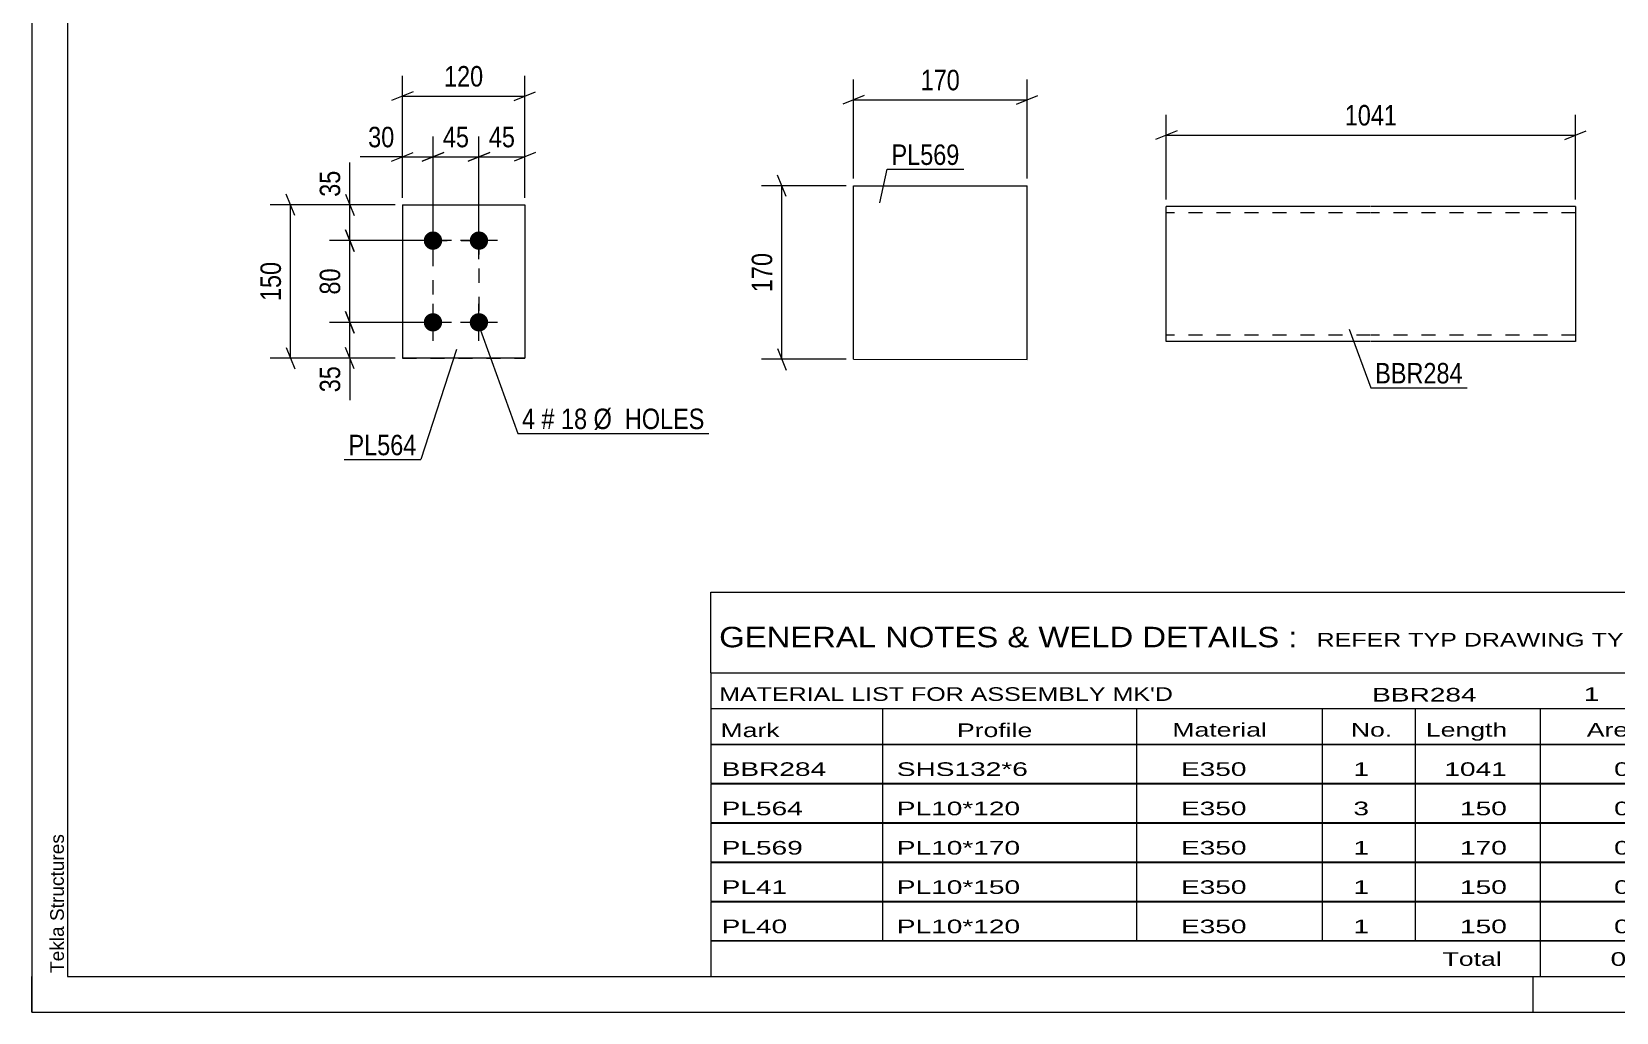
# Model space of a CAD drawing. Header units: millimetres. Extents: x 0 to 420, y 0 to 297.
# Drawn here: x 0 to 221.6, y 0 to 137.2 of the extents above; entities that cross this region are included whole.
import ezdxf

# ---------------------------------------------------------------- set-up
doc = ezdxf.new("R2010")
doc.units = ezdxf.units.MM
doc.linetypes.add('DXK_LINE_DOT2', pattern=[3.9198, 1.9599, -1.9599])
doc.styles.add('Arial', font='ARIAL.TTF', dxfattribs={"height": 0.2})
doc.styles.add('Arial Narrow', font='ARIALN.TTF', dxfattribs={"height": 0.2})

# ---------------------------------------------------------------- blocks, each defined once
blk = doc.blocks.new('Unknown-585697547-1128')
at = {"color": 5, "linetype": 'Continuous'}
for p, q in [((0, 297), (0, 0)), ((5, 292), (5, 5)), ((0, 0), (0, 5)), ((5, 5), (415, 5)), ((210, 0), (210, 5)), ((0, 0), (420, 0))]:
    blk.add_line(p, q, dxfattribs=at)
at = {"color": 174, "linetype": 'Continuous', "style": 'Arial'}
blk.add_text('Tekla Structures', height=1.9102, rotation=90, dxfattribs=at).set_placement((4.5, 5.5))
blk = doc.blocks.new('Bolt-585697547-1585 - 1564')
at = {"linetype": 'Continuous'}
for points in [[(56.13, 109.23), (56.39, 109.2), (56.65, 109.12), (56.88, 108.98), (57.08, 108.8), (57.24, 108.59), (57.35, 108.34), (57.41, 108.08), (57.41, 107.81), (57.35, 107.55), (57.24, 107.3), (57.08, 107.08), (56.88, 106.9), (56.65, 106.77), (56.39, 106.69), (56.13, 106.66), (55.86, 106.69), (55.6, 106.77), (55.37, 106.9), (55.17, 107.08), (55.01, 107.3), (54.9, 107.55), (54.85, 107.81), (54.85, 108.08), (54.9, 108.34), (55.01, 108.59), (55.17, 108.8), (55.37, 108.98), (55.6, 109.12), (55.86, 109.2)], [(62.56, 109.23), (62.82, 109.2), (63.08, 109.12), (63.31, 108.98), (63.51, 108.8), (63.67, 108.59), (63.78, 108.34), (63.83, 108.08), (63.83, 107.81), (63.78, 107.55), (63.67, 107.3), (63.51, 107.08), (63.31, 106.9), (63.08, 106.77), (62.82, 106.69), (62.56, 106.66), (62.29, 106.69), (62.03, 106.77), (61.8, 106.9), (61.6, 107.08), (61.44, 107.3), (61.33, 107.55), (61.28, 107.81), (61.28, 108.08), (61.33, 108.34), (61.44, 108.59), (61.6, 108.8), (61.8, 108.98), (62.03, 109.12), (62.29, 109.2)], [(56.13, 97.8), (56.39, 97.77), (56.65, 97.69), (56.88, 97.56), (57.08, 97.38), (57.24, 97.16), (57.35, 96.91), (57.41, 96.65), (57.41, 96.38), (57.35, 96.12), (57.24, 95.87), (57.08, 95.65), (56.88, 95.47), (56.65, 95.34), (56.39, 95.26), (56.13, 95.23), (55.86, 95.26), (55.6, 95.34), (55.37, 95.47), (55.17, 95.65), (55.01, 95.87), (54.9, 96.12), (54.85, 96.38), (54.85, 96.65), (54.9, 96.91), (55.01, 97.16), (55.17, 97.38), (55.37, 97.56), (55.6, 97.69), (55.86, 97.77)], [(62.56, 97.8), (62.82, 97.77), (63.08, 97.69), (63.31, 97.56), (63.51, 97.38), (63.67, 97.16), (63.78, 96.91), (63.83, 96.65), (63.83, 96.38), (63.78, 96.12), (63.67, 95.87), (63.51, 95.65), (63.31, 95.47), (63.08, 95.34), (62.82, 95.26), (62.56, 95.23), (62.29, 95.26), (62.03, 95.34), (61.8, 95.47), (61.6, 95.65), (61.44, 95.87), (61.33, 96.12), (61.28, 96.38), (61.28, 96.65), (61.33, 96.91), (61.44, 97.16), (61.6, 97.38), (61.8, 97.56), (62.03, 97.69), (62.29, 97.77)]]:
    blk.add_hatch(color=1, dxfattribs=at).paths.add_polyline_path(points)
at = {"color": 1, "linetype": 'Continuous'}
for p, q in [((56.13, 105.37), (56.13, 110.51)), ((62.56, 105.37), (62.56, 110.51)), ((58.7, 107.94), (53.56, 107.94)), ((65.13, 107.94), (59.98, 107.94)), ((56.13, 93.94), (56.13, 99.09)), ((62.56, 93.94), (62.56, 99.09)), ((58.7, 96.51), (53.56, 96.51)), ((65.13, 96.51), (59.98, 96.51))]:
    blk.add_line(p, q, dxfattribs=at)
blk = doc.blocks.new('Part-585697547-1580 - 1564')
at = {"color": 2, "linetype": 'Continuous'}
for p, q in [((51.84, 112.94), (68.98, 112.94)), ((51.84, 112.94), (51.84, 91.52)), ((68.98, 112.94), (68.98, 112.94)), ((68.98, 112.94), (68.98, 91.52)), ((68.98, 91.52), (51.84, 91.52)), ((51.84, 91.52), (51.84, 91.52))]:
    blk.add_line(p, q, dxfattribs=at)
at = {"color": 7, "linetype": 'DXK_LINE_DOT2'}
for p, q in [((51.84, 112.94), (68.98, 112.94)), ((68.98, 112.94), (68.98, 112.94)), ((51.84, 91.52), (68.98, 91.52))]:
    blk.add_line(p, q, dxfattribs=at)
blk = doc.blocks.new('Part-585697547-1540 - 1524')
at = {"color": 2, "linetype": 'Continuous'}
for p, q in [((114.92, 91.34), (114.93, 115.62)), ((114.93, 115.62), (139.22, 115.62)), ((139.21, 91.33), (139.22, 115.62)), ((114.92, 91.34), (139.21, 91.33))]:
    blk.add_line(p, q, dxfattribs=at)
blk = doc.blocks.new('Part-585697547-1431 - 1415')
at = {"color": 2, "linetype": 'Continuous'}
for p, q in [((187.26, 112.7), (158.69, 112.7)), ((158.69, 93.98), (158.69, 112.7)), ((215.93, 112.7), (187.36, 112.7)), ((215.93, 112.7), (215.93, 93.85)), ((158.69, 93.85), (158.69, 93.98)), ((187.26, 93.85), (158.69, 93.85)), ((215.93, 93.85), (187.36, 93.85))]:
    blk.add_line(p, q, dxfattribs=at)
at = {"color": 7, "linetype": 'DXK_LINE_DOT2'}
for p, q in [((187.26, 111.85), (158.69, 111.85)), ((215.93, 111.85), (187.36, 111.85)), ((158.69, 94.7), (158.69, 94.77)), ((187.26, 94.7), (158.69, 94.7)), ((215.93, 94.7), (187.36, 94.7)), ((215.93, 94.7), (215.93, 94.77))]:
    blk.add_line(p, q, dxfattribs=at)
blk = doc.blocks.new('Rectangle-585697547-1700 - 1564')
at = {"color": 1, "linetype": 'DXK_LINE_DOT2'}
blk.add_lwpolyline([(56.13, 107.94), (62.56, 107.94), (62.56, 96.51), (56.13, 96.51), (56.13, 107.94)], close=True, dxfattribs=at)
blk = doc.blocks.new('StraightDimension-585697547-1587 - 1564')
at = {"color": 7, "linetype": 'Continuous'}
for p, q in [((51.84, 113.94), (51.84, 131)), ((68.98, 113.94), (68.98, 131)), ((53.34, 128.75), (50.34, 127.55)), ((67.48, 127.55), (70.48, 128.75)), ((51.84, 128.15), (68.98, 128.15))]:
    blk.add_line(p, q, dxfattribs=at)
at = {"color": 0}
blk.add_wipeout([(63.76, 128.9), (63.76, 133.1), (57.07, 133.1), (57.07, 128.9)], dxfattribs=at)
at = {"color": 3, "style": 'Arial Narrow'}
blk.add_text('120', height=2.863, dxfattribs=at).set_placement((57.67, 129.5))
blk = doc.blocks.new('StraightDimension-585697547-1687 - 1564')
at = {"color": 7, "linetype": 'Continuous'}
for p, q in [((43.9, 98.01), (45.1, 95.01)), ((55.13, 96.51), (41.65, 96.51)), ((44.5, 91.51), (44.5, 96.51)), ((50.84, 91.51), (41.65, 91.51)), ((45.1, 90.01), (43.9, 93.01))]:
    blk.add_line(p, q, dxfattribs=at)
at = {"color": 0}
blk.add_wipeout([(43.75, 90.99), (39.55, 90.99), (39.55, 86.13), (43.75, 86.13)], dxfattribs=at)
at = {"color": 7, "linetype": 'Continuous'}
blk.add_line((44.5, 91.51), (44.5, 85.61), dxfattribs=at)
blk.add_line((44.5, 91.51), (44.5, 85.61), dxfattribs=at)
at = {"color": 3, "style": 'Arial Narrow'}
blk.add_text('35', height=2.863, rotation=90.0002, dxfattribs=at).set_placement((43.15, 86.73))
blk = doc.blocks.new('StraightDimension-585697547-1623 - 1564')
at = {"color": 7, "linetype": 'Continuous'}
for p, q in [((56.13, 108.94), (56.13, 122.5)), ((62.56, 108.94), (62.56, 122.5)), ((54.63, 119.05), (57.63, 120.25)), ((64.06, 120.25), (61.06, 119.05)), ((56.13, 119.65), (62.56, 119.65))]:
    blk.add_line(p, q, dxfattribs=at)
at = {"color": 0}
blk.add_wipeout([(61.77, 120.4), (61.77, 124.6), (56.91, 124.6), (56.91, 120.4)], dxfattribs=at)
at = {"color": 3, "style": 'Arial Narrow'}
blk.add_text('45', height=2.863, dxfattribs=at).set_placement((57.51, 121))
blk = doc.blocks.new('StraightDimension-585697547-1607 - 1564')
at = {"color": 7, "linetype": 'Continuous'}
for p, q in [((62.56, 108.94), (62.56, 122.5)), ((68.98, 113.94), (68.98, 122.5)), ((61.06, 119.05), (64.06, 120.25)), ((70.48, 120.25), (67.48, 119.05)), ((62.56, 119.65), (68.98, 119.65))]:
    blk.add_line(p, q, dxfattribs=at)
at = {"color": 0}
blk.add_wipeout([(68.2, 120.4), (68.2, 124.6), (63.34, 124.6), (63.34, 120.4)], dxfattribs=at)
at = {"color": 3, "style": 'Arial Narrow'}
blk.add_text('45', height=2.863, dxfattribs=at).set_placement((63.94, 121))
blk = doc.blocks.new('StraightDimension-585697547-1633 - 1564')
at = {"color": 7, "linetype": 'Continuous'}
for p, q in [((51.84, 113.94), (51.84, 122.5)), ((56.13, 108.94), (56.13, 122.5)), ((50.34, 119.05), (53.34, 120.25)), ((57.63, 120.25), (54.63, 119.05)), ((51.84, 119.65), (56.13, 119.65))]:
    blk.add_line(p, q, dxfattribs=at)
at = {"color": 0}
blk.add_wipeout([(51.32, 120.4), (51.32, 124.6), (46.46, 124.6), (46.46, 120.4)], dxfattribs=at)
at = {"color": 7, "linetype": 'Continuous'}
blk.add_line((51.84, 119.65), (45.94, 119.65), dxfattribs=at)
blk.add_line((51.84, 119.65), (45.94, 119.65), dxfattribs=at)
at = {"color": 3, "style": 'Arial Narrow'}
blk.add_text('30', height=2.863, dxfattribs=at).set_placement((47.06, 121))
blk = doc.blocks.new('StraightDimension-585697547-1647 - 1564')
at = {"color": 7, "linetype": 'Continuous'}
for p, q in [((36.81, 111.44), (35.61, 114.44)), ((50.84, 112.94), (33.36, 112.94)), ((36.21, 91.51), (36.21, 112.94)), ((50.84, 91.51), (33.36, 91.51)), ((35.61, 93.01), (36.81, 90.01))]:
    blk.add_line(p, q, dxfattribs=at)
at = {"color": 0}
blk.add_wipeout([(35.46, 105.57), (31.26, 105.57), (31.26, 98.89), (35.46, 98.89)], dxfattribs=at)
at = {"color": 3, "style": 'Arial Narrow'}
blk.add_text('150', height=2.863, rotation=90.0002, dxfattribs=at).set_placement((34.86, 99.49))
blk = doc.blocks.new('StraightDimension-585697547-1664 - 1564')
at = {"color": 7, "linetype": 'Continuous'}
for p, q in [((43.9, 114.44), (45.1, 111.44)), ((50.84, 112.94), (41.65, 112.94)), ((44.5, 107.94), (44.5, 112.94)), ((45.1, 106.44), (43.9, 109.44)), ((55.13, 107.94), (41.65, 107.94))]:
    blk.add_line(p, q, dxfattribs=at)
at = {"color": 0}
blk.add_wipeout([(43.75, 118.32), (39.55, 118.32), (39.55, 113.47), (43.75, 113.47)], dxfattribs=at)
at = {"color": 7, "linetype": 'Continuous'}
blk.add_line((44.5, 112.94), (44.5, 118.85), dxfattribs=at)
blk.add_line((44.5, 112.94), (44.5, 118.85), dxfattribs=at)
at = {"color": 3, "style": 'Arial Narrow'}
blk.add_text('35', height=2.863, rotation=90.0002, dxfattribs=at).set_placement((43.15, 114.07))
blk = doc.blocks.new('StraightDimension-585697547-1677 - 1564')
at = {"color": 7, "linetype": 'Continuous'}
for p, q in [((43.9, 109.44), (45.1, 106.44)), ((55.13, 107.94), (41.65, 107.94)), ((44.5, 96.51), (44.5, 107.94)), ((45.1, 95.01), (43.9, 98.01)), ((55.13, 96.51), (41.65, 96.51))]:
    blk.add_line(p, q, dxfattribs=at)
at = {"color": 0}
blk.add_wipeout([(43.75, 104.66), (39.55, 104.66), (39.55, 99.8), (43.75, 99.8)], dxfattribs=at)
at = {"color": 3, "style": 'Arial Narrow'}
blk.add_text('80', height=2.863, rotation=90.0002, dxfattribs=at).set_placement((43.15, 100.4))
blk = doc.blocks.new('StraightDimension-585697547-1551 - 1524')
at = {"color": 7, "linetype": 'Continuous'}
for p, q in [((114.93, 116.62), (114.93, 130.47)), ((139.22, 116.62), (139.22, 130.47)), ((116.43, 128.22), (113.43, 127.02)), ((114.93, 127.62), (139.22, 127.62)), ((137.72, 127.02), (140.72, 128.22))]:
    blk.add_line(p, q, dxfattribs=at)
at = {"color": 0}
blk.add_wipeout([(130.42, 128.37), (130.42, 132.57), (123.73, 132.57), (123.73, 128.37)], dxfattribs=at)
at = {"color": 3, "style": 'Arial Narrow'}
blk.add_text('170', height=2.863, dxfattribs=at).set_placement((124.33, 128.97))
blk = doc.blocks.new('StraightDimension-585697547-1542 - 1524')
at = {"color": 7, "linetype": 'Continuous'}
for p, q in [((113.93, 115.62), (102.07, 115.62)), ((105.52, 114.12), (104.32, 117.12)), ((104.92, 91.34), (104.92, 115.62)), ((113.92, 91.34), (102.07, 91.34)), ((104.32, 92.84), (105.52, 89.84))]:
    blk.add_line(p, q, dxfattribs=at)
at = {"color": 0}
blk.add_wipeout([(104.17, 106.82), (99.97, 106.82), (99.97, 100.14), (104.17, 100.14)], dxfattribs=at)
at = {"color": 3, "style": 'Arial Narrow'}
blk.add_text('170', height=2.863, rotation=90.0002, dxfattribs=at).set_placement((103.57, 100.74))
blk = doc.blocks.new('StraightDimension-585697547-1511 - 1415')
at = {"color": 7, "linetype": 'Continuous'}
for p, q in [((158.69, 113.7), (158.69, 125.55)), ((215.93, 113.7), (215.93, 125.55)), ((160.19, 123.3), (157.19, 122.1)), ((158.69, 122.7), (215.93, 122.7)), ((214.43, 122.1), (217.43, 123.3))]:
    blk.add_line(p, q, dxfattribs=at)
at = {"color": 0}
blk.add_wipeout([(191.57, 123.45), (191.57, 127.65), (183.05, 127.65), (183.05, 123.45)], dxfattribs=at)
at = {"color": 3, "style": 'Arial Narrow'}
blk.add_text('1041', height=2.863, dxfattribs=at).set_placement((183.65, 124.05))
blk = doc.blocks.new('Unknown-585697547-3425')
at = {"color": 7, "linetype": 'Continuous'}
for p, q in [((95, 58.75), (255, 58.75)), ((95, 47.5), (95, 58.75)), ((255, 58.75), (255, 47.5)), ((95, 47.5), (255, 47.5)), ((95, 47.5), (95, 42.5)), ((255, 47.5), (255, 42.5)), ((95, 42.5), (255, 42.5)), ((95, 42.5), (95, 37.5)), ((119, 42.5), (119, 37.5)), ((154.5, 42.5), (154.5, 37.5)), ((180.5, 42.5), (180.5, 37.5)), ((193.5, 42.5), (193.5, 37.5)), ((211, 42.5), (211, 37.5)), ((233, 42.5), (233, 37.5)), ((255, 42.5), (255, 37.5)), ((95, 37.5), (255, 37.5)), ((95, 37.45), (95, 32.05)), ((95, 37.45), (255, 37.45)), ((119, 37.5), (119, 32)), ((154.5, 37.5), (154.5, 32)), ((180.5, 37.5), (180.5, 32)), ((193.5, 37.5), (193.5, 32)), ((211, 37.5), (211, 32)), ((233, 37.5), (233, 32)), ((255, 37.45), (255, 32.05)), ((95, 32.05), (255, 32.05)), ((95, 31.95), (95, 26.55)), ((95, 31.95), (255, 31.95)), ((119, 32), (119, 26.5)), ((154.5, 32), (154.5, 26.5)), ((180.5, 32), (180.5, 26.5)), ((193.5, 32), (193.5, 26.5)), ((211, 32), (211, 26.5)), ((233, 32), (233, 26.5)), ((255, 31.95), (255, 26.55)), ((95, 26.55), (255, 26.55)), ((95, 26.45), (95, 21.05)), ((95, 26.45), (255, 26.45)), ((119, 26.5), (119, 21)), ((154.5, 26.5), (154.5, 21)), ((180.5, 26.5), (180.5, 21)), ((193.5, 26.5), (193.5, 21)), ((211, 26.5), (211, 21)), ((233, 26.5), (233, 21)), ((255, 26.45), (255, 21.05)), ((95, 21.05), (255, 21.05)), ((95, 20.95), (95, 15.55)), ((95, 20.95), (255, 20.95)), ((119, 21), (119, 15.5)), ((154.5, 21), (154.5, 15.5)), ((180.5, 21), (180.5, 15.5)), ((193.5, 21), (193.5, 15.5)), ((211, 21), (211, 15.5)), ((233, 21), (233, 15.5)), ((255, 20.95), (255, 15.55)), ((95, 15.55), (255, 15.55)), ((95, 15.45), (95, 10.05)), ((95, 15.45), (255, 15.45)), ((119, 15.5), (119, 10)), ((154.5, 15.5), (154.5, 10)), ((180.5, 15.5), (180.5, 10)), ((193.5, 15.5), (193.5, 10)), ((211, 15.5), (211, 10)), ((233, 15.5), (233, 10)), ((255, 15.45), (255, 10.05)), ((95, 10.05), (255, 10.05)), ((95, 10), (255, 10)), ((95, 10), (95, 5)), ((211, 10), (211, 5)), ((233, 10), (233, 5)), ((255, 10), (255, 5)), ((95, 5), (255, 5))]:
    blk.add_line(p, q, dxfattribs=at)
at = {"color": 7, "style": 'Arial Narrow'}
for s, height, width, p in [('GENERAL NOTES & WELD DETAILS :', 2.8633, 1.4, (96.15, 51.06)), ('REFER TYP DRAWING TYP-01', 1.9089, 1.6, (179.7, 51.16)), ("MATERIAL LIST FOR ASSEMBLY MK'D", 1.9089, 1.6, (96.15, 43.56)), ('BBR284', 1.909, 1.794707, (187.48, 43.47)), ('1', 1.91, 1.794707, (217.08, 43.56)), ('No. Required', 1.9089, 1.6, (226.41, 43.56)), ('Mark', 1.909, 1.7, (96.34, 38.5)), ('Profile', 1.909, 1.7, (129.41, 38.5)), ('Material', 1.909, 1.7, (159.54, 38.56)), ('No.', 1.909, 1.7, (184.5, 38.56)), ('Length', 1.909, 1.7, (195, 38.56)), ('Area', 1.909, 1.7, (217.5, 38.56)), ('Weight', 1.909, 1.7, (237, 38.56))]:
    blk.add_text(s, height=height, dxfattribs=dict(at, width=width)).set_placement(p)
at = {"color": 7, "linetype": 'Continuous', "style": 'Arial Narrow'}
for s, height, width, p in [('BBR284', 1.909, 1.794707, (96.5, 33.06)), ('SHS132*6', 1.909, 1.794707, (121, 33.06)), ('E350', 1.909, 1.794707, (160.74, 33.06)), ('1', 1.91, 1.794707, (184.86, 33.06)), ('1041', 1.909, 1.794707, (197.58, 33.06)), ('0.6', 1.909, 1.794707, (221.32, 33.06)), ('24.7', 1.909, 1.794707, (240.14, 33.06)), ('PL564', 1.909, 1.794707, (96.5, 27.56)), ('PL10*120', 1.909, 1.794707, (121, 27.56)), ('E350', 1.909, 1.794707, (160.74, 27.56)), ('3', 1.91, 1.794707, (184.86, 27.56)), ('150', 1.909, 1.794707, (199.77, 27.56)), ('0.0', 1.909, 1.794707, (221.32, 27.56)), ('4.2', 1.909, 1.794707, (242.33, 27.56)), ('PL569', 1.909, 1.794707, (96.5, 22.06)), ('PL10*170', 1.909, 1.794707, (121, 22.06)), ('E350', 1.909, 1.794707, (160.74, 22.06)), ('1', 1.91, 1.794707, (184.86, 22.06)), ('170', 1.909, 1.794707, (199.77, 22.06)), ('0.1', 1.909, 1.794707, (221.32, 22.06)), ('2.3', 1.909, 1.794707, (242.33, 22.06)), ('PL41', 1.909, 1.794707, (96.5, 16.56)), ('PL10*150', 1.909, 1.794707, (121, 16.56)), ('E350', 1.909, 1.794707, (160.74, 16.56)), ('1', 1.91, 1.794707, (184.86, 16.56)), ('150', 1.909, 1.794707, (199.77, 16.56)), ('0.1', 1.909, 1.794707, (221.32, 16.56)), ('1.8', 1.909, 1.794707, (242.33, 16.56)), ('PL40', 1.909, 1.794707, (96.5, 11.06)), ('PL10*120', 1.909, 1.794707, (121, 11.06)), ('E350', 1.909, 1.794707, (160.74, 11.06)), ('1', 1.91, 1.794707, (184.86, 11.06)), ('150', 1.909, 1.794707, (199.77, 11.06)), ('0.0', 1.909, 1.794707, (221.32, 11.06)), ('1.4', 1.909, 1.794707, (242.33, 11.06)), ('Total', 1.909, 1.7, (197.33, 6.5)), ('0.8', 1.909, 1.794707, (220.83, 6.5)), ('34.4', 1.909, 1.794707, (240.14, 6.5))]:
    blk.add_text(s, height=height, dxfattribs=dict(at, width=width)).set_placement(p)
blk = doc.blocks.new('Mark-585697547-1576 - 1564')
at = {"color": 0}
blk.add_wipeout([(53.82, 77.92), (53.82, 80.92), (44.31, 80.92), (44.31, 77.92)], dxfattribs=at)
blk.add_wipeout([(53.82, 77.92), (53.82, 80.92), (44.31, 80.92), (44.31, 77.92)], dxfattribs=at)
at = {"color": 30, "linetype": 'Continuous'}
for p in [(59.43, 92.71), (43.71, 77.32)]:
    blk.add_line(p, (54.42, 77.32), dxfattribs=at)
at = {"color": 3, "style": 'Arial Narrow'}
blk.add_text('PL564', height=2.863, dxfattribs=at).set_placement((44.31, 77.92))
blk = doc.blocks.new('Mark-585697547-1581 - 1564')
at = {"color": 0}
blk.add_wipeout([(70.4, 81.58), (70.4, 84.58), (68.58, 84.58), (68.58, 81.58)], dxfattribs=at)
blk.add_wipeout([(70.4, 81.58), (70.4, 84.58), (68.58, 84.58), (68.58, 81.58)], dxfattribs=at)
at = {"color": 7, "linetype": 'Continuous'}
blk.add_line((62.56, 96.08), (67.98, 80.98), dxfattribs=at)
at = {"color": 0}
blk.add_wipeout([(73.13, 81.58), (73.13, 84.58), (71.3, 84.58), (71.3, 81.58)], dxfattribs=at)
blk.add_wipeout([(73.13, 81.58), (73.13, 84.58), (71.3, 84.58), (71.3, 81.58)], dxfattribs=at)
at = {"color": 3, "style": 'Arial Narrow'}
blk.add_text('4', height=2.86, dxfattribs=at).set_placement((68.58, 81.58))
at = {"color": 0}
blk.add_wipeout([(77.69, 81.58), (77.69, 84.58), (74.03, 84.58), (74.03, 81.58)], dxfattribs=at)
blk.add_wipeout([(77.69, 81.58), (77.69, 84.58), (74.03, 84.58), (74.03, 81.58)], dxfattribs=at)
at = {"color": 3, "style": 'Arial Narrow'}
blk.add_text('#', height=2.86, dxfattribs=at).set_placement((71.3, 81.58))
at = {"color": 0}
blk.add_wipeout([(94.12, 81.58), (94.12, 84.58), (78.59, 84.58), (78.59, 81.58)], dxfattribs=at)
blk.add_wipeout([(94.12, 81.58), (94.12, 84.58), (78.59, 84.58), (78.59, 81.58)], dxfattribs=at)
at = {"color": 7, "linetype": 'Continuous'}
blk.add_line((67.98, 80.98), (94.72, 80.98), dxfattribs=at)
at = {"color": 3, "style": 'Arial Narrow'}
for s, p in [('18', (74.03, 81.58)), ('Ø  HOLES', (78.59, 81.58))]:
    blk.add_text(s, height=2.863, dxfattribs=at).set_placement(p)
blk = doc.blocks.new('Mark-585697547-1536 - 1524')
at = {"color": 0}
blk.add_wipeout([(129.76, 118.53), (129.76, 121.53), (120.26, 121.53), (120.26, 118.53)], dxfattribs=at)
blk.add_wipeout([(129.76, 118.53), (129.76, 121.53), (120.26, 121.53), (120.26, 118.53)], dxfattribs=at)
at = {"color": 30, "linetype": 'Continuous'}
for p, q in [((118.61, 113.25), (119.66, 117.93)), ((119.66, 117.93), (130.36, 117.93))]:
    blk.add_line(p, q, dxfattribs=at)
at = {"color": 3, "style": 'Arial Narrow'}
blk.add_text('PL569', height=2.863, dxfattribs=at).set_placement((120.26, 118.53))
blk = doc.blocks.new('Mark-585697547-1427 - 1415')
at = {"color": 0}
blk.add_wipeout([(200.15, 87.97), (200.15, 90.97), (187.91, 90.97), (187.91, 87.97)], dxfattribs=at)
blk.add_wipeout([(200.15, 87.97), (200.15, 90.97), (187.91, 90.97), (187.91, 87.97)], dxfattribs=at)
at = {"color": 30, "linetype": 'Continuous'}
for p, q in [((184.26, 95.58), (187.31, 87.37)), ((187.31, 87.37), (200.75, 87.37))]:
    blk.add_line(p, q, dxfattribs=at)
at = {"color": 3, "style": 'Arial Narrow'}
blk.add_text('BBR284', height=2.863, dxfattribs=at).set_placement((187.91, 87.97))

msp = doc.modelspace()

# ---------------------------------------------------------------- block references
for name in ['Unknown-585697547-1128', 'Part-585697547-1540 - 1524', 'Part-585697547-1580 - 1564', 'Part-585697547-1431 - 1415', 'Bolt-585697547-1585 - 1564', 'Rectangle-585697547-1700 - 1564', 'Unknown-585697547-3425']:
    msp.add_blockref(name, (0, 0))

# ---------------------------------------------------------------- next in the draw order: block references
for name in ['StraightDimension-585697547-1587 - 1564', 'StraightDimension-585697547-1551 - 1524', 'StraightDimension-585697547-1511 - 1415', 'StraightDimension-585697547-1687 - 1564', 'Mark-585697547-1581 - 1564', 'Mark-585697547-1427 - 1415']:
    msp.add_blockref(name, (0, 0))

# ---------------------------------------------------------------- next in the draw order: block references
for name in ['StraightDimension-585697547-1623 - 1564', 'Mark-585697547-1536 - 1524', 'StraightDimension-585697547-1542 - 1524']:
    msp.add_blockref(name, (0, 0))

# ---------------------------------------------------------------- next in the draw order: block references
for name in ['StraightDimension-585697547-1633 - 1564', 'StraightDimension-585697547-1607 - 1564']:
    msp.add_blockref(name, (0, 0))

# ---------------------------------------------------------------- next in the draw order: block references
msp.add_blockref('StraightDimension-585697547-1647 - 1564', (0, 0))

# ---------------------------------------------------------------- next in the draw order: block references
for name in ['StraightDimension-585697547-1664 - 1564', 'Mark-585697547-1576 - 1564']:
    msp.add_blockref(name, (0, 0))

# ---------------------------------------------------------------- next in the draw order: block references
msp.add_blockref('StraightDimension-585697547-1677 - 1564', (0, 0))

doc.saveas('drawing.dxf')
